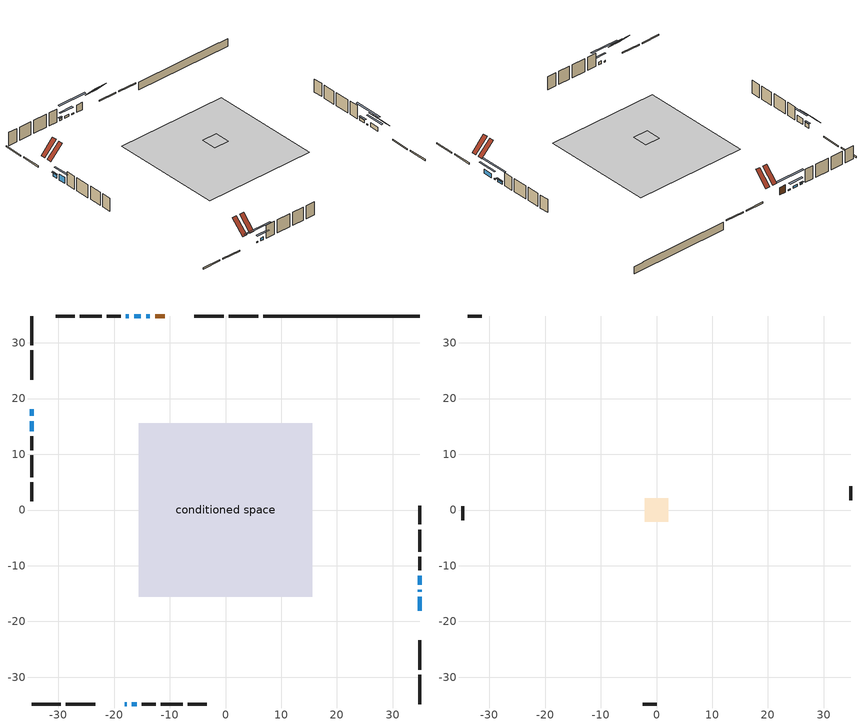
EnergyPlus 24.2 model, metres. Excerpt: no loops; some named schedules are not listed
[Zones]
conditioned space
 floor adiabatic (AdiabaticFloorConstruction): -15.56,-15.56 -15.56,15.56 15.56,15.56 15.56,-15.56 z1.83
 floor foundation (Slab1 construction): -3.52,-3.49 -3.52,3.49 3.52,3.49 3.52,-3.49 z-1.52
 wall outside (RimJoist1 construction): 5.85,34.82 0.59,34.82 / -34.82,-34.82 -29.57,-34.82 / -34.82,34.82 -34.82,29.57 / 34.82,-34.82 34.82,-29.57 z0.61:0.91
 wall outside (RimJoist2 construction): -0.33,34.82 -5.59,34.82 / -28.64,-34.82 -23.38,-34.82 / -34.82,28.64 -34.82,23.38 / 34.82,-28.64 34.82,-23.38 z0.61:0.91
 wall outside (AdiabaticWallConstruction 1): -10.91,34.82 -12.65,34.82 z0.61:2.64
 wall outside (AdiabaticWallConstruction): 34.82,-18.06 34.82,-15.58 z0.61:1.74; -34.82,18.06 -34.82,16.87 z0.61:1.69; 34.82,-14.66 34.82,-14.32 / -18.06,-34.82 -17.72,-34.82 z0.61:0.92; -13.57,34.82 -14.24,34.82 z0.61:0.91; -15.17,34.82 -16.4,34.82 z0.61:1.17; -16.8,-34.82 -15.93,-34.82 z0.61:1.4; -34.82,15.95 -34.82,14.13 z0.61:2.27; 34.82,-13.4 34.82,-11.77 z0.61:1.35; -17.32,34.82 -17.89,34.82 z0.61:1.13
 wall outside (Wall1 construction): -18.82,34.82 -21.28,34.82 / -15,-34.82 -12.54,-34.82 / -34.82,13.21 -34.82,10.75 / 34.82,-10.85 34.82,-8.39 z0.61:4.27
 wall outside (Wall2 construction): -22.21,34.82 -26.16,34.82 / -11.61,-34.82 -7.67,-34.82 / -34.82,9.82 -34.82,5.87 / 34.82,-7.46 34.82,-3.51 z0.61:4.27
 wall outside (Wall3 construction): -27.08,34.82 -30.46,34.82 / -6.74,-34.82 -3.37,-34.82 / -34.82,4.94 -34.82,1.57 / 34.82,-2.58 34.82,0.79 z0.61:4.27
 wall foundation (FoundationWall1 construction): 6.78,34.82,-1.52 6.78,34.82,0.61 32.02,34.82,0.61 32.02,34.82,0.47 34.82,34.82,0.47 34.82,34.82,-1.52
 window (WindowConstruction): 34.82,-18.06 34.82,-15.59 z0.61:1.74
 window (WindowConstruction 6): -34.82,18.06 -34.82,16.87 z0.61:1.69
 window (WindowConstruction 7): 34.82,-14.66 34.82,-14.32 z0.61:0.91
 window (WindowConstruction 8): -13.58,34.82 -14.24,34.82 z0.61:0.91
 window (WindowConstruction 9): -18.06,-34.82 -17.73,-34.82 z0.61:0.91
 window (WindowConstruction 1): -15.17,34.82 -16.4,34.82 z0.61:1.17
 window (WindowConstruction 2): -16.8,-34.82 -15.93,-34.82 z0.61:1.4
 window (WindowConstruction 3): -34.82,15.95 -34.82,14.14 z0.61:2.27
 window (WindowConstruction 4): 34.82,-13.39 34.82,-11.77 z0.61:1.35
 window (WindowConstruction 5): -17.32,34.82 -17.89,34.82 z0.61:1.13
 door (Door): -10.91,34.82 -12.65,34.82 z0.61:2.64
 ceiling adiabatic (AdiabaticFloorConstruction): 15.56,-15.56 15.56,15.56 -15.56,15.56 -15.56,-15.56 z1.83
 roof outside (Roof2 construction): -9.98,34.82,4.27 -9.98,31.26,7.83 -8.72,31.26,7.83 -8.72,34.82,4.27; -18.99,-34.82,4.27 -18.99,-31.26,7.83 -20.25,-31.26,7.83 -20.25,-34.82,4.27; -34.82,18.99,4.27 -31.26,18.99,7.83 -31.26,20.25,7.83 -34.82,20.25,4.27; 34.82,-18.99,4.27 31.26,-18.99,7.83 31.26,-20.25,7.83 34.82,-20.25,4.27
attic - vented
 floor to conditioned space (Floor1 construction Reversed): -2.14,-2.14 -2.14,2.14 2.14,2.14 2.14,-2.14 z4.27
 wall outside (Wall4 construction): -31.38,34.82 -33.89,34.82 / -2.44,-34.82 0.07,-34.82 / -34.82,0.64 -34.82,-1.87 / 34.82,1.72 34.82,4.23 z0.61:4.27
 roof outside (Roof1 construction): -7.79,34.82,4.27 -7.79,31.22,7.87 -6.52,31.22,7.87 -6.52,34.82,4.27; -21.18,-34.82,4.27 -21.18,-31.22,7.87 -22.45,-31.22,7.87 -22.45,-34.82,4.27; -34.82,21.18,4.27 -31.22,21.18,7.87 -31.22,22.45,7.87 -34.82,22.45,4.27; 34.82,-21.18,4.27 31.22,-21.18,7.87 31.22,-22.45,7.87 34.82,-22.45,4.27
shading: 34.82,-14.17 34.82,-19.48 35.23,-19.48 35.23,-14.17 z3.16; -34.82,16.67 -34.82,18.26 -35.23,18.26 -35.23,16.67 z1.89; 34.82,-10.47 34.82,-18.52 35.23,-18.52 35.23,-10.47 z4.77; -18.1,34.82 -9.72,34.82 -9.72,35.23 -18.1,35.23 z4.77; -13.87,-34.82 -21.92,-34.82 -21.92,-35.23 -13.87,-35.23 z4.77; -17.82,34.82 -13.75,34.82 -13.75,35.23 -17.82,35.23 z2.59; -14.51,-34.82 -18.22,-34.82 -18.22,-35.23 -14.51,-35.23 z2.82; -34.82,12.71 -34.82,17.37 -35.23,17.37 -35.23,12.71 z3.69; 34.82,-11.57 34.82,-13.6 35.23,-13.6 35.23,-11.57 z1.55; -18.09,34.82 -17.12,34.82 -17.12,35.23 -18.09,35.23 z1.33
[Building]
Building 1: Terrain=Suburbs
[Site:Location]
Windsor AP_ON: Latitude {deg}=42.28; Longitude {deg}=-82.96; Time Zone {hr}=-5; Elevation {m}=190; Keep Site Location Information=Yes
[Site:GroundTemperature:Shallow]
6.34957, 4.46684, 4.31606, 5.20952, 8.79623, 12.3662, 15.4612, 17.4219, 17.5884, 15.9938, 12.9777, 9.51722
[Site:WaterMainsTemperature]
Calculation Method=Schedule; Temperature Schedule=mains temperature schedule
[Material] Roughness=Rough; Thermal Absorptance=0.9
Name | Thickness {m} | Conductivity {W/m-K} | Density {kg/m3} | Specific Heat {J/kg-K} | Solar Absorptance | Visible Absorptance
asphalt or fiberglass shingles | 0.00635 | 0.162714 | 1121.4 | 1465.45 | 0.4 | 0.4
ceiling loosefill ins | 0.0846667 | 0.0480833 | 16.02 | 1046.75 | 0.7 | 0.7
ceiling stud and cavity | 0.1397 | 0.10081 | 65.682 | 1177.47 | 0.7 | 0.7
concrete 4.0 in. | 0.1016 | 1.803125 | 2242.8 | 837.4 | 0.7 | 0.7
concrete 8.0 in. | 0.2032 | 1.803125 | 2242.8 | 837.4 | 0.7 | 0.7
door material | 0.04445 | 0.053851 | 512.64 | 1214.23 | 0.7 | 0.7
floor covering | 0.0127 | 0.0433444 | 54.468 | 1339.84 | 0.6 | 0.6
floor rigid ins; wall rigid ins | 0.512978 | 0.029427 | 32.04 | 1214.23 | 0.7 | 0.7
floor stud and cavity | 0.1397 | 1.75129 | 37.0049 | 1207.88 | 0.7 | 0.7
furniture material conditioned space 1 | 0.1524 | 0.115458 | 640.8 | 1214.23 | 0.6 | 0.6
gypsum board | 0.0127 | 0.160291 | 801 | 837.4 | 0.6 | 0.6
osb sheathing 0.5 in. | 0.0127 | 0.115458 | 512.64 | 1214.23 | 0.7 | 0.7
osb sheathing 0.75 in. | 0.01905 | 0.115458 | 512.64 | 1214.23 | 0.7 | 0.7
osb sheathing 2.0 in. | 0.0508 | 0.115458 | 512.64 | 1214.23 | 0.7 | 0.7
rim joist stud and cavity | 0.0508 | 0.0452492 | 125.044 | 1163.47 | 0.6 | 0.6
rim joist stud and cavity 1 | 0.0508 | 0.0381826 | 125.044 | 1163.47 | 0.6 | 0.6
roof rigid ins | 0.051816 | 0.029427 | 32.04 | 1214.23 | 0.7 | 0.7
roof stud and cavity | 0.2032 | 0.205911 | 78.34581 | 1123.46 | 0.7 | 0.7
wall stud and cavity | 0.1397 | 0.0977075 | 139.0536 | 1170.24 | 0.7 | 0.7
wall stud and cavity 1 | 0.1397 | 0.0990493 | 139.0536 | 1170.24 | 0.7 | 0.7
wall stud and cavity 2 | 0.1397 | 0.0997969 | 139.0536 | 1170.24 | 0.7 | 0.7
wall stud and cavity 3 | 0.0889 | 6.9971 | 50.32683 | 1063.81 | 0.6 | 0.6
wall stud and cavity 4 | 0.0889 | 0.380278 | 52.3479 | 1209.89 | 0.7 | 0.7
wall stud and cavity 5 | 0.0889 | 0.391764 | 83.0341 | 1211.67 | 0.7 | 0.7
wood siding | 0.0254 | 0.102417 | 544.68 | 1172.36 | 0.4 | 0.4
wood siding 1 | 0.00254 | 0.102417 | 544.68 | 1172.36 | 0.4 | 0.4
wood siding 2; wood siding 3; wood siding 4 | 0.0254 | 0.102417 | 544.68 | 1172.36 | 0.7 | 0.7
[WindowMaterial:SimpleGlazingSystem]
Name | U-Factor {W/m2-K} | Solar Heat Gain Coefficient
WindowMaterial | 3.30119 | 0.66
WindowMaterial 1 | 3.30346 | 0.57
WindowMaterial 2 | 3.30573 | 0.62
WindowMaterial 3 | 3.29721 | 0.69
WindowMaterial 4 | 3.30573 | 0.61
WindowMaterial 5 | 3.30232 | 0.56
WindowMaterial 6 | 3.30232 | 0.66
WindowMaterial 7 | 7.32008 | 0.6
WindowMaterial 8 | 3.26144 | 0.43
[Construction]
AdiabaticFloorConstruction: floor stud and cavity, floor rigid ins, osb sheathing 0.75 in., floor covering
AdiabaticWallConstruction: wood siding 3, wall rigid ins, wall stud and cavity 4, gypsum board
AdiabaticWallConstruction 1: wood siding 4, wall rigid ins, wall stud and cavity 4, gypsum board
Door: door material
Floor1 construction Reversed: gypsum board, ceiling stud and cavity, ceiling loosefill ins
FoundationWall1 construction: concrete 8.0 in.
furniture construction conditioned space 1: furniture material conditioned space 1
PartitionWallConstruction: gypsum board, wall stud and cavity 5, gypsum board
RimJoist1 construction: wood siding 2, osb sheathing 2.0 in., rim joist stud and cavity
RimJoist2 construction: wood siding 2, osb sheathing 2.0 in., rim joist stud and cavity 1
Roof1 construction: asphalt or fiberglass shingles
Roof2 construction: asphalt or fiberglass shingles, roof rigid ins, osb sheathing 0.75 in., roof stud and cavity, gypsum board
Slab1 construction: concrete 4.0 in.
Wall1 construction: wood siding, osb sheathing 0.5 in., wall stud and cavity, gypsum board
Wall2 construction: wood siding, osb sheathing 0.5 in., wall stud and cavity 1, gypsum board
Wall3 construction: wood siding, osb sheathing 0.5 in., wall stud and cavity 2, gypsum board
Wall4 construction: wood siding 1, wall stud and cavity 3
WindowConstruction: WindowMaterial
WindowConstruction 1: WindowMaterial 1
WindowConstruction 2: WindowMaterial 2
WindowConstruction 3: WindowMaterial 3
WindowConstruction 4: WindowMaterial 4
WindowConstruction 5: WindowMaterial 5
WindowConstruction 6: WindowMaterial 6
WindowConstruction 7; WindowConstruction 8: WindowMaterial 7
WindowConstruction 9: WindowMaterial 8
[Zone] Multiplier=1; Part of Total Floor Area=Yes
Name | Volume {m3}
attic - vented | 9.2562
conditioned space | 310
[Space]
Name | Zone | Volume {m3}
attic - vented 1 | attic - vented | 9.2562
conditioned space 1 | conditioned space | 310
[ZoneInfiltration:EffectiveLeakageArea]
infil attic - vented 1: Zone or Space=attic - vented 1; Schedule=Always On Discrete; Effective Air Leakage Area {cm2}=815.111; Stack Coefficient=0.000504761; Wind Coefficient=1.51797e-05
[ZoneMixing]
whole house fan mix: Zone or Space=attic - vented; Schedule=Always On Continuous; Design Flow Rate Calculation Method=Flow/Zone; Design Flow Rate {m3/s}=0; Source Zone or Space=conditioned space
[SurfaceProperty:ExposedFoundationPerimeter]
Slab1: Exposed Perimeter Calculation Method=TotalExposedPerimeter; Total Exposed Perimeter {m}=28.043
[InternalMass] Zone or ZoneList=conditioned space; Space or SpaceList=conditioned space 1
Name | Construction | Surface Area {m2}
furniture mass conditioned space 1 | furniture construction conditioned space 1 | 406.84
partition wall mass | PartitionWallConstruction | 1017.1
[Lights]
interior lighting: Zone or ZoneList or Space or SpaceList=conditioned space 1; Schedule=interior lighting schedule; Design Level Calculation Method=LightingLevel; Lighting Level {W}=343.2; Return Air Fraction=0; Fraction Radiant=0.6; Fraction Visible=0.2; Fraction Replaceable=1
[People]
occupants: Zone or ZoneList or Space or SpaceList=conditioned space 1; Number of People Schedule=occupants schedule; Number of People Calculation Method=People; Number of People=3; Fraction Radiant=0.314171; Sensible Heat Fraction=0.56303; Activity Level Schedule=occupants activity schedule; Carbon Dioxide Generation Rate {m3/s-W}=0; Enable ASHRAE 55 Comfort Warnings=No; Mean Radiant Temperature Calculation Type=EnclosureAveraged
[ElectricEquipment] Zone or ZoneList or Space or SpaceList=conditioned space 1; Design Level Calculation Method=EquipmentLevel
Name | Schedule | Design Level {W} | Fraction Latent | Fraction Radiant | Fraction Lost
clothes dryer | clothes dryer schedule | 140.772 | 0.015 | 0.081 | 0.85
clothes washer | clothes washer schedule | 32.1985 | 0.03 | 0.162 | 0.7
cooking range | cooking range schedule | 215.147 | 0.08 | 0.432 | 0.2
dishwasher | dishwasher schedule | 66.8632 | 0.3 | 0.18 | 0.4
fridge | fridge schedule | 72.9452 | 0 | 0.6 | 0
mech vent bath fan 0 | mech vent bath fan 0 schedule | 50.2 | 0 | 0 | 1
mech vent house fan | mech vent house fan schedule | 0 | 0 | 0 | 1
mech vent house fan cfis | mech vent house fan cfis schedule | 0 | 0 | 0 | 0
misc plug loads | misc plug loads schedule | 494.7 | 0.045 | 0.513 | 0.1
whole house fan | Always On Discrete | 0 | 0 | 0 | 1
[OtherEquipment] Zone or ZoneList or Space or SpaceList=conditioned space 1; Design Level Calculation Method=EquipmentLevel
Name | Fuel Type | Schedule | Design Level {W} | Fraction Latent | Fraction Radiant | Fraction Lost
clothes dryer 1 | Electricity | clothes dryer schedule | 0 | 0.015 | 0.081 | 0.85
cooking range 1 | Electricity | cooking range schedule | 0 | 0.08 | 0.432 | 0.2
general water use latent | None | general water use schedule | 62.594 | 1 | 0 | 0
general water use sensible | None | general water use schedule | -61.6891 | 0 | 0.6 | 0
mech vent house fan latent load | None | Always On Discrete | 0 | 1 | 0 | 0
mech vent house fan sensible load | None | Always On Discrete | 0 | 0 | 0 | 0
water heater energy adjustment1 | NaturalGas | Always On Discrete | 0.01 | 0 | 0 | 1
[ZoneInfiltration:DesignFlowRate] Zone or ZoneList or Space or SpaceList=conditioned space 1; Schedule=Always On Discrete; Design Flow Rate Calculation Method=Flow/Zone; Design Flow Rate {m3/s}=0
infil flow; natural vent flow; whole house fan flow
[AvailabilityManager:Scheduled]
central ac and furnace airloop Availability Manager: Schedule=Always On Discrete
[Foundation:Kiva]
Foundation Kiva 1: Initial Indoor Air Temperature {C}=18; Wall Height Above Grade {m}=0.609996; Wall Depth Below Slab {m}=0.2032
[Foundation:Kiva:Settings]
Soil Conductivity {W/m-K}=0.849921; Soil Density {kg/m3}=1842.3; Soil Specific Heat {J/kg-K}=418.7; Ground Solar Absorptivity=0.9; Ground Thermal Absorptivity=0.9; Ground Surface Roughness {m}=0.03; Far-Field Width {m}=40; Deep-Ground Boundary Condition=ZeroFlux; Deep-Ground Depth {m}=40; Minimum Cell Dimension {m}=0.2; Maximum Cell Growth Coefficient=3; Simulation Timestep=Timestep
[Exterior:Lights]
exterior lighting: Schedule=exterior lighting schedule; Design Level {W}=75.6
[EnergyManagementSystem:GlobalVariable]
central_ac_and_furnace_airloop_Fan_RTF
infil_program_Qfan
infil_program_Qinf
natural_vent_program_Qnv
natural_vent_program_Qwhf
[EnergyManagementSystem:Sensor]
Name | Output:Variable or Output:Meter Index Key | Output:Variable or Output:Meter
airflow_gain | infil flow | Infiltration Sensible Heat Gain Energy
airflow_gain_1 | natural vent flow | Infiltration Sensible Heat Gain Energy
airflow_gain_2 | whole house fan flow | Infiltration Sensible Heat Gain Energy
airflow_loss | infil flow | Infiltration Sensible Heat Loss Energy
airflow_loss_1 | natural vent flow | Infiltration Sensible Heat Loss Energy
airflow_loss_2 | whole house fan flow | Infiltration Sensible Heat Loss Energy
clg_load_cond |  | Cooling:EnergyTransfer:Zone:CONDITIONED SPACE
clg_sp_s; clg_sp_s_1 | cooling setpoint | Schedule Value
clothes_dryer_exhaust_0_sch_s | clothes dryer exhaust 0 schedule | Schedule Value
cool_season | cooling season schedule | Schedule Value
htg_load_cond |  | Heating:EnergyTransfer:Zone:CONDITIONED SPACE
htg_sp_s; htg_sp_s_1 | heating setpoint | Schedule Value
ig_ee_conv | clothes dryer | Electric Equipment Convective Heating Energy
ig_ee_conv_2 | cooking range | Electric Equipment Convective Heating Energy
ig_ee_conv_4 | fridge | Electric Equipment Convective Heating Energy
ig_ee_conv_5 | misc plug loads | Electric Equipment Convective Heating Energy
ig_ee_conv_6 | whole house fan | Electric Equipment Convective Heating Energy
ig_ee_rad | clothes dryer | Electric Equipment Radiant Heating Energy
ig_ee_rad_2 | cooking range | Electric Equipment Radiant Heating Energy
ig_ee_rad_4 | fridge | Electric Equipment Radiant Heating Energy
ig_ee_rad_5 | misc plug loads | Electric Equipment Radiant Heating Energy
ig_ee_rad_6 | whole house fan | Electric Equipment Radiant Heating Energy
ig_lgt_conv | interior lighting | Lights Convective Heating Energy
ig_lgt_rad | interior lighting | Lights Radiant Heating Energy
ig_lgt_vis | interior lighting | Lights Visible Radiation Heating Energy
ig_oe_conv | clothes dryer 1 | Other Equipment Convective Heating Energy
ig_oe_conv_1 | cooking range 1 | Other Equipment Convective Heating Energy
ig_oe_conv_2 | general water use latent | Other Equipment Convective Heating Energy
ig_oe_conv_3 | general water use sensible | Other Equipment Convective Heating Energy
ig_oe_conv_4 | water heater energy adjustment1 | Other Equipment Convective Heating Energy
ig_oe_rad | clothes dryer 1 | Other Equipment Radiant Heating Energy
ig_oe_rad_1 | cooking range 1 | Other Equipment Radiant Heating Energy
ig_oe_rad_2 | general water use latent | Other Equipment Radiant Heating Energy
ig_oe_rad_3 | general water use sensible | Other Equipment Radiant Heating Energy
ig_oe_rad_4 | water heater energy adjustment1 | Other Equipment Radiant Heating Energy
ig_ppl_conv | occupants | People Convective Heating Energy
ig_ppl_rad | occupants | People Radiant Heating Energy
im_conv | furniture mass conditioned space 1 | Surface Inside Face Convection Heat Gain Energy
im_conv_1 | partition wall mass | Surface Inside Face Convection Heat Gain Energy
im_ig | furniture mass conditioned space 1 | Surface Inside Face Internal Gains Radiation Heat Gain Energy
im_ig_1 | partition wall mass | Surface Inside Face Internal Gains Radiation Heat Gain Energy
im_lgt | furniture mass conditioned space 1 | Surface Inside Face Lights Radiation Heat Gain Energy
im_lgt_1 | partition wall mass | Surface Inside Face Lights Radiation Heat Gain Energy
im_sol | furniture mass conditioned space 1 | Surface Inside Face Solar Radiation Heat Gain Energy
im_sol_1 | partition wall mass | Surface Inside Face Solar Radiation Heat Gain Energy
im_surf | furniture mass conditioned space 1 | Surface Inside Face Net Surface Thermal Radiation Heat Gain Energy
im_surf_1 | partition wall mass | Surface Inside Face Net Surface Thermal Radiation Heat Gain Energy
mech_vent_bath_fan_0_sch_s | mech vent bath fan 0 schedule | Schedule Value
mv_conv | mech vent bath fan 0 | Electric Equipment Convective Heating Energy
mv_conv_1 | mech vent house fan | Electric Equipment Convective Heating Energy
mv_conv_2 | mech vent house fan cfis | Electric Equipment Convective Heating Energy
mv_conv_3 | mech vent house fan latent load | Other Equipment Convective Heating Energy
mv_conv_4 | mech vent house fan sensible load | Other Equipment Convective Heating Energy
mv_rad | mech vent bath fan 0 | Electric Equipment Radiant Heating Energy
mv_rad_1 | mech vent house fan | Electric Equipment Radiant Heating Energy
mv_rad_2 | mech vent house fan cfis | Electric Equipment Radiant Heating Energy
mv_rad_3 | mech vent house fan latent load | Other Equipment Radiant Heating Energy
mv_rad_4 | mech vent house fan sensible load | Other Equipment Radiant Heating Energy
natural_vent_s | natural vent schedule | Schedule Value
out_pb_s |  | Site Outdoor Air Barometric Pressure
out_wt_s |  | Site Outdoor Air Humidity Ratio
site_vw_s |  | Site Wind Speed
ss_back_out | Window1 | Surface Window Shortwave from Zone Back Out Window Heat Transfer Rate
ss_back_out_1 | Window10 | Surface Window Shortwave from Zone Back Out Window Heat Transfer Rate
ss_back_out_2 | Window11 | Surface Window Shortwave from Zone Back Out Window Heat Transfer Rate
ss_back_out_3 | Window12 | Surface Window Shortwave from Zone Back Out Window Heat Transfer Rate
ss_back_out_4 | Window14 | Surface Window Shortwave from Zone Back Out Window Heat Transfer Rate
ss_back_out_5 | Window3 | Surface Window Shortwave from Zone Back Out Window Heat Transfer Rate
ss_back_out_6 | Window5 | Surface Window Shortwave from Zone Back Out Window Heat Transfer Rate
ss_back_out_7 | Window6 | Surface Window Shortwave from Zone Back Out Window Heat Transfer Rate
ss_back_out_8 | Window7 | Surface Window Shortwave from Zone Back Out Window Heat Transfer Rate
ss_back_out_9 | Window9 | Surface Window Shortwave from Zone Back Out Window Heat Transfer Rate
ss_conv | Door1 | Surface Inside Face Convection Heat Gain Energy
ss_conv_1 | Window1 | Surface Inside Face Convection Heat Gain Energy
ss_conv_10 | Window9 | Surface Inside Face Convection Heat Gain Energy
ss_conv_2 | Window10 | Surface Inside Face Convection Heat Gain Energy
ss_conv_3 | Window11 | Surface Inside Face Convection Heat Gain Energy
ss_conv_4 | Window12 | Surface Inside Face Convection Heat Gain Energy
ss_conv_5 | Window14 | Surface Inside Face Convection Heat Gain Energy
ss_conv_6 | Window3 | Surface Inside Face Convection Heat Gain Energy
ss_conv_7 | Window5 | Surface Inside Face Convection Heat Gain Energy
ss_conv_8 | Window6 | Surface Inside Face Convection Heat Gain Energy
ss_conv_9 | Window7 | Surface Inside Face Convection Heat Gain Energy
ss_ig | Door1 | Surface Inside Face Internal Gains Radiation Heat Gain Energy
ss_ig_1 | Window1 | Surface Inside Face Internal Gains Radiation Heat Gain Energy
ss_ig_10 | Window9 | Surface Inside Face Internal Gains Radiation Heat Gain Energy
ss_ig_2 | Window10 | Surface Inside Face Internal Gains Radiation Heat Gain Energy
ss_ig_3 | Window11 | Surface Inside Face Internal Gains Radiation Heat Gain Energy
ss_ig_4 | Window12 | Surface Inside Face Internal Gains Radiation Heat Gain Energy
ss_ig_5 | Window14 | Surface Inside Face Internal Gains Radiation Heat Gain Energy
ss_ig_6 | Window3 | Surface Inside Face Internal Gains Radiation Heat Gain Energy
ss_ig_7 | Window5 | Surface Inside Face Internal Gains Radiation Heat Gain Energy
ss_ig_8 | Window6 | Surface Inside Face Internal Gains Radiation Heat Gain Energy
ss_ig_9 | Window7 | Surface Inside Face Internal Gains Radiation Heat Gain Energy
ss_lgt | Door1 | Surface Inside Face Lights Radiation Heat Gain Energy
ss_sol | Door1 | Surface Inside Face Solar Radiation Heat Gain Energy
ss_surf | Door1 | Surface Inside Face Net Surface Thermal Radiation Heat Gain Energy
ss_surf_1 | Window1 | Surface Inside Face Net Surface Thermal Radiation Heat Gain Energy
ss_surf_10 | Window9 | Surface Inside Face Net Surface Thermal Radiation Heat Gain Energy
ss_surf_2 | Window10 | Surface Inside Face Net Surface Thermal Radiation Heat Gain Energy
ss_surf_3 | Window11 | Surface Inside Face Net Surface Thermal Radiation Heat Gain Energy
ss_surf_4 | Window12 | Surface Inside Face Net Surface Thermal Radiation Heat Gain Energy
ss_surf_5 | Window14 | Surface Inside Face Net Surface Thermal Radiation Heat Gain Energy
ss_surf_6 | Window3 | Surface Inside Face Net Surface Thermal Radiation Heat Gain Energy
ss_surf_7 | Window5 | Surface Inside Face Net Surface Thermal Radiation Heat Gain Energy
ss_surf_8 | Window6 | Surface Inside Face Net Surface Thermal Radiation Heat Gain Energy
ss_surf_9 | Window7 | Surface Inside Face Net Surface Thermal Radiation Heat Gain Energy
ss_trans_in | Window1 | Surface Window Transmitted Solar Radiation Rate
ss_trans_in_1 | Window10 | Surface Window Transmitted Solar Radiation Rate
ss_trans_in_2 | Window11 | Surface Window Transmitted Solar Radiation Rate
ss_trans_in_3 | Window12 | Surface Window Transmitted Solar Radiation Rate
ss_trans_in_4 | Window14 | Surface Window Transmitted Solar Radiation Rate
ss_trans_in_5 | Window3 | Surface Window Transmitted Solar Radiation Rate
ss_trans_in_6 | Window5 | Surface Window Transmitted Solar Radiation Rate
ss_trans_in_7 | Window6 | Surface Window Transmitted Solar Radiation Rate
ss_trans_in_8 | Window7 | Surface Window Transmitted Solar Radiation Rate
ss_trans_in_9 | Window9 | Surface Window Transmitted Solar Radiation Rate
ss_trans_out | Window1 | Surface Inside Face Initial Transmitted Diffuse Transmitted Out Window Solar Radiation Rate
ss_trans_out_1 | Window10 | Surface Inside Face Initial Transmitted Diffuse Transmitted Out Window Solar Radiation Rate
ss_trans_out_2 | Window11 | Surface Inside Face Initial Transmitted Diffuse Transmitted Out Window Solar Radiation Rate
ss_trans_out_3 | Window12 | Surface Inside Face Initial Transmitted Diffuse Transmitted Out Window Solar Radiation Rate
ss_trans_out_4 | Window14 | Surface Inside Face Initial Transmitted Diffuse Transmitted Out Window Solar Radiation Rate
ss_trans_out_5 | Window3 | Surface Inside Face Initial Transmitted Diffuse Transmitted Out Window Solar Radiation Rate
ss_trans_out_6 | Window5 | Surface Inside Face Initial Transmitted Diffuse Transmitted Out Window Solar Radiation Rate
ss_trans_out_7 | Window6 | Surface Inside Face Initial Transmitted Diffuse Transmitted Out Window Solar Radiation Rate
ss_trans_out_8 | Window7 | Surface Inside Face Initial Transmitted Diffuse Transmitted Out Window Solar Radiation Rate
ss_trans_out_9 | Window9 | Surface Inside Face Initial Transmitted Diffuse Transmitted Out Window Solar Radiation Rate
s_conv | Floor1 | Surface Inside Face Convection Heat Gain Energy
s_conv_1 | FoundationWall1 | Surface Inside Face Convection Heat Gain Energy
s_conv_10 | RimJoist2:270 | Surface Inside Face Convection Heat Gain Energy
s_conv_11 | RimJoist2:90 | Surface Inside Face Convection Heat Gain Energy
s_conv_12 | Roof2:0 | Surface Inside Face Convection Heat Gain Energy
s_conv_13 | Roof2:180 | Surface Inside Face Convection Heat Gain Energy
s_conv_14 | Roof2:270 | Surface Inside Face Convection Heat Gain Energy
s_conv_15 | Roof2:90 | Surface Inside Face Convection Heat Gain Energy
s_conv_16 | Slab1 | Surface Inside Face Convection Heat Gain Energy
s_conv_17 | Wall1:0 | Surface Inside Face Convection Heat Gain Energy
s_conv_18 | Wall1:180 | Surface Inside Face Convection Heat Gain Energy
